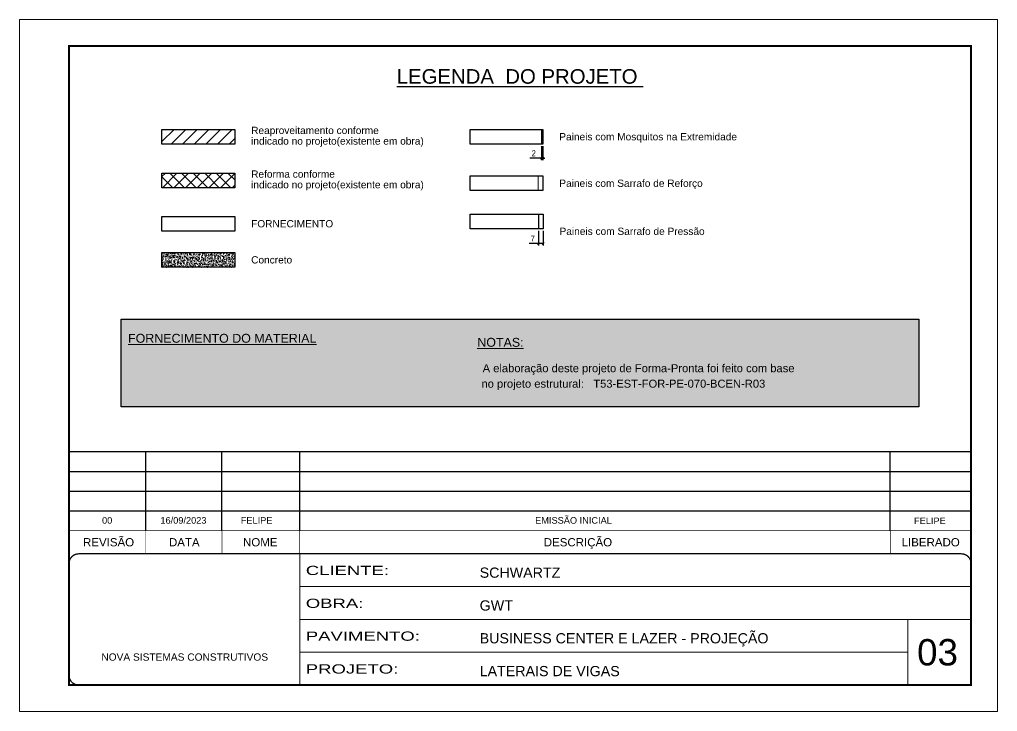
# Model space of a CAD drawing. Extents: x 13154 to 22413, y 1253 to 30260.
# Drawn here: x 16338 to 17823, y 28819 to 29869 of the extents above; entities that cross this region are included whole.
import ezdxf
from ezdxf.enums import TextEntityAlignment as Align

# ---------------------------------------------------------------- set-up
doc = ezdxf.new("R2010")
doc.units = 0
for name, pattern in [('CONTINUO', [0]), ('DASHED', [0.75, 0.5, -0.25]), ('HIDDEN', [0.375, 0.25, -0.125])]:
    doc.linetypes.add(name, pattern=pattern)
for name, color, linetype, lineweight in [('CARIMBO', 255, 'Continuous', 9), ('Folhas', 255, 'Continuous', 9), ('Hachura', 251, 'Continuous', 9), ('SARRAFO DE PRESSAO', 251, 'DASHED', 9)]:
    doc.layers.add(name, color=color, linetype=linetype, lineweight=lineweight)
for name, color, linetype in [('COTA', 241, 'Continuous'), ('cotas', 4, 'Continuous'), ('Painéis', 200, 'Continuous'), ('SARR_2.2x7', 40, 'Continuous')]:
    doc.layers.add(name, color=color, linetype=linetype)
doc.layers.add('Demarcação 2', color=7, linetype='Continuous', lineweight=9, true_color=0xe0e0e0)
doc.styles.add('ARIAL', font='arial.ttf')
doc.styles.add('COTA TECNICA-50', font='techl___.ttf', dxfattribs={"height": 9})
doc.styles.add('Tecnologia', font='')
doc.styles.get('Tecnologia').set_extended_font_data('Forgotten Futurist')
doc.dimstyles.new('COTA PAINEL-50', dxfattribs={"dimtxt": 9, "dimasz": 3, "dimexe": 3, "dimexo": 3, "dimgap": 3, "dimtad": 1, "dimdec": 1, "dimzin": 12, "dimdsep": 46, "dimtxsty": 'COTA TECNICA-50', "dimblk1": 'OBLIQUE', "dimblk2": 'OBLIQUE', "dimsah": 1, "dimcen": 0.9, "dimclrd": 4, "dimclre": 4, "dimclrt": 240, "dimadec": 1, "dimazin": 3, "dimtfac": 1, "dimtdec": 1, "dimtmove": 0, "dimatfit": 3, "dimfxl": 1, "dimtolj": 1, "dimtzin": 12, "dimarcsym": 0})

# ---------------------------------------------------------------- blocks, each defined once
blk = doc.blocks.new('_Oblique')
at = {"color": 0, "linetype": 'ByBlock', "lineweight": -2}
blk.add_line((-0.5, -0.5), (0.5, 0.5), dxfattribs=at)
blk = doc.blocks.new('*D653')
at = {"layer": 'cotas', "color": 4, "lineweight": -2, "transparency": 16777216}
for p, q in [((17130.5, 29677.2), (17130.5, 29655.8)), ((17132.5, 29677.2), (17132.5, 29655.8)), ((17130.5, 29658.8), (17113, 29658.8)), ((17132.5, 29658.8), (17130.5, 29658.8)), ((17132.5, 29658.8), (17135.5, 29658.8))]:
    blk.add_line(p, q, dxfattribs=at)
at = {"layer": 'Defpoints', "color": 0, "transparency": 16777216}
for p in [(17130.5, 29680.2), (17132.5, 29680.2), (17130.5, 29658.8)]:
    blk.add_point(p, dxfattribs=at)
at = {"layer": 'cotas', "color": 4, "lineweight": -2, "transparency": 16777216, "xscale": 3, "yscale": 3, "zscale": 3}
blk.add_blockref('_Oblique', (17130.5, 29658.8), dxfattribs=at)
at = {"layer": 'cotas', "color": 4, "lineweight": -2, "transparency": 16777216, "xscale": 3, "yscale": 3, "zscale": 3, "rotation": 180}
blk.add_blockref('_Oblique', (17132.5, 29658.8), dxfattribs=at)
at = {"layer": 'cotas', "color": 240, "transparency": 16777216, "insert": (17118.8, 29666.3), "char_height": 9, "attachment_point": 5, "style": 'COTA TECNICA-50'}
blk.add_mtext('\\A1;2', dxfattribs=at)
blk = doc.blocks.new('*D654')
at = {"layer": 'cotas', "color": 4, "lineweight": -2, "transparency": 16777216}
for p, q in [((17125.9, 29548.8), (17125.9, 29526.3)), ((17132.9, 29548.8), (17132.9, 29526.3)), ((17125.9, 29529.3), (17111.7, 29529.3)), ((17132.9, 29529.3), (17125.9, 29529.3))]:
    blk.add_line(p, q, dxfattribs=at)
at = {"layer": 'Defpoints', "color": 0, "transparency": 16777216}
for p in [(17125.9, 29551.8), (17132.9, 29551.8), (17125.9, 29529.3)]:
    blk.add_point(p, dxfattribs=at)
at = {"layer": 'cotas', "color": 4, "lineweight": -2, "transparency": 16777216, "xscale": 3, "yscale": 3, "zscale": 3, "rotation": 180}
blk.add_blockref('_Oblique', (17125.9, 29529.3), dxfattribs=at)
at = {"layer": 'cotas', "color": 4, "lineweight": -2, "transparency": 16777216, "xscale": 3, "yscale": 3, "zscale": 3}
blk.add_blockref('_Oblique', (17132.9, 29529.3), dxfattribs=at)
at = {"layer": 'cotas', "color": 240, "transparency": 16777216, "insert": (17117.3, 29536.9), "char_height": 9, "attachment_point": 5, "style": 'COTA TECNICA-50'}
blk.add_mtext('\\A1;7', dxfattribs=at)
blk = doc.blocks.new('9999999999')
at = {"color": 30, "linetype": 'CONTINUO'}
for p, q in [((98564.6, 34230.2), (98564.6, 34429.4)), ((98564.6, 34379.6), (99584, 34379.6)), ((98564.6, 34329.8), (99488, 34329.8)), ((99584, 34329.8), (99488, 34329.8)), ((99488, 34329.8), (99488, 34230.2)), ((98564.6, 34280), (99488, 34280))]:
    blk.add_line(p, q, dxfattribs=at)
at = {"color": 30, "linetype": 'CONTINUO', "const_width": 2}
blk.add_lwpolyline([(99584, 34230.2), (99584, 34414.4, 0.414214), (99569, 34429.4), (98229, 34429.4, 0.414214), (98214, 34414.4), (98214, 34245.2, 0.414214), (98229, 34230.2), (99584, 34230.2)], format="xyb", dxfattribs=at)
at = {"layer": 'Folhas'}
blk.add_lwpolyline([(98139, 34190.2), (99624, 34190.2), (99624, 35240.2), (98139, 35240.2)], close=True, dxfattribs=at)
at = {"layer": 'Folhas', "color": 30, "const_width": 3}
blk.add_lwpolyline([(98214, 34230.2), (99584, 34230.2), (99584, 35200.2), (98214, 35200.2)], close=True, dxfattribs=at)
at = {"color": 7, "linetype": 'Continuous', "ltscale": 5, "style": 'ARIAL'}
for s, height, p in [('SCHWARTZ', 15.48, (98837.7, 34393.1)), ('GWT', 15.48, (98837.7, 34343.3)), ('BUSINESS CENTER E LAZER - PROJEÇÃO', 15.483, (98837.7, 34293.5)), ('NOVA SISTEMAS CONSTRUTIVOS', 11.059, (98263.2, 34267.2)), ('LATERAIS DE VIGAS', 15.483, (98837.7, 34243.7))]:
    blk.add_text(s, height=height, dxfattribs=at).set_placement(p)
at = {"layer": 'Folhas', "color": 7, "style": 'Tecnologia', "width": 1.5}
for s, p in [('CLIENTE:', (98573.7, 34397.2)), ('OBRA:', (98573.7, 34347.3)), ('PAVIMENTO:', (98573.7, 34297.5)), ('PROJETO:', (98573.7, 34247.7))]:
    blk.add_text(s, height=14, dxfattribs=at).set_placement(p)

msp = doc.modelspace()

# ---------------------------------------------------------------- hatches: boundary and pattern name
at = {"layer": 'COTA', "linetype": 'ByBlock'}
h = msp.add_hatch(dxfattribs=at)
h.set_pattern_fill('AR-CONC', color=256, scale=0.9, style=0)
h.set_pattern_definition([(50, (-81801.0986, -5371.0305), (6.45534164, -0.56476921), [0.675, -7.425]), (355, (-81801.0986, -5371.0305), (-1.248762, 6.7697292), [0.54, -5.94]), (100.4514445, (-81800.561, -5371.0776), (5.20657962, 6.20495992), [0.57366173, -6.310279]), (46.1842, (-81801.099, -5369.2305), (9.605172, -1.4896735), [1.0125, -11.1375]), (96.635635, (-81800.298, -5369.355), (8.4119575, 8.7670674), [0.8604931, -9.4654238]), (351.184164, (-81801.099, -5369.231), (8.4119575, 8.7670674), [0.81, -8.91]), (21, (-81800.1986, -5369.6805), (5.37216347, -3.62357002), [0.675, -7.425]), (326, (-81800.1986, -5369.6805), (2.189838, 6.5263504), [0.54, -5.94]), (71.451445, (-81799.751, -5369.9825), (7.5620014, 2.90278038), [0.5736617, -6.310279]), (37.5, (-81801.0986, -5371.0305), (0.1094387, 2.996044684), [0, -5.868, 0, -6.03, 0, -5.9625]), (7.5, (-81801.0986, -5371.0305), (2.36762584, 3.54970541), [0, -3.438, 0, -5.733, 0, -2.2725]), (327.5, (-81803.1056, -5371.0305), (4.804401926, -0.202993846), [0, -2.25, 0, -7.02, 0, -9.315]), (317.5, (-81804.0056, -5371.0305), (5.24867552, 0.90094484), [0, -2.925, 0, -4.662, 0, -6.615])])
h.paths.add_polyline_path([(16664.55, 29493.4), (16664.55, 29515.65), (16553.98, 29515.65), (16553.98, 29493.4)])
at = {"layer": 'Demarcação 2'}
h = msp.add_hatch(color=8, dxfattribs=at)
h.set_gradient(color1=(112, 112, 112), one_color=1, tint=1, name='SPHERICAL')
h.paths.add_polyline_path([(16492.31, 29414.58), (17703.57, 29414.58), (17703.57, 29281.57), (16492.31, 29281.57)])
at = {"layer": 'Hachura', "linetype": 'ByBlock'}
h = msp.add_hatch(dxfattribs=at)
h.set_pattern_fill('ANSI31', color=256, scale=100)
h.set_pattern_definition([(45, (-100596.149, -5371.03), (-8.8388348, 8.8388348), [])])
h.paths.add_polyline_path([(16664.55, 29702.5), (16553.98, 29702.5), (16553.98, 29680.24), (16664.55, 29680.24)])
h = msp.add_hatch(dxfattribs=at)
h.set_pattern_fill('ANSI37', color=256, scale=100)
h.set_pattern_definition([(45, (-100596.149, -5371.03), (-8.8388348, 8.8388348), []), (135, (-100596.149, -5371.03), (-8.8388348, -8.8388348), [])])
h.paths.add_polyline_path([(16664.55, 29636.26), (16553.98, 29636.26), (16553.98, 29614.01), (16664.55, 29614.01)])

# ---------------------------------------------------------------- linework, layer by layer
at = {"color": 30}
for p, q in [((16412.88, 29213.42), (17782.88, 29213.42)), ((16529.64, 29093.42), (16529.64, 29213.42)), ((16645.3, 29093.42), (16645.3, 29213.42)), ((16763.46, 29093.42), (16763.46, 29213.42)), ((17660.22, 29093.42), (17660.22, 29213.42)), ((16412.88, 29183.42), (17782.88, 29183.42)), ((16412.88, 29153.42), (17782.88, 29153.42)), ((16412.88, 29123.42), (17782.88, 29123.42))]:
    msp.add_line(p, q, dxfattribs=at)
msp.add_lwpolyline([(16492.31, 29414.58), (17703.57, 29414.58), (17703.57, 29281.57), (16492.31, 29281.57)], close=True, dxfattribs=at)
at = {"color": 30, "const_width": 1}
for points in [[(16412.88, 29093.42), (17782.88, 29093.42)], [(16529.64, 29093.42), (16529.64, 29058.42)], [(16645.3, 29093.42), (16645.3, 29058.42)], [(16763.46, 29093.42), (16763.46, 29058.42)], [(17660.22, 29093.42), (17660.22, 29058.42)]]:
    msp.add_lwpolyline(points, dxfattribs=at)
at = {"layer": 'COTA', "linetype": 'ByBlock'}
msp.add_lwpolyline([(16553.98, 29515.65), (16664.55, 29515.65), (16664.55, 29493.4), (16553.98, 29493.4)], close=True, dxfattribs=at)
at = {"layer": 'Painéis'}
msp.add_line((17130.52, 29702.5), (17130.52, 29680.24), dxfattribs=at)
for points in [[(16553.98, 29702.5), (16664.55, 29702.5), (16664.55, 29680.24), (16553.98, 29680.24)], [(17021.95, 29702.5), (17132.52, 29702.5), (17132.52, 29680.24), (17021.95, 29680.24)], [(16553.98, 29636.26), (16664.55, 29636.26), (16664.55, 29614.01), (16553.98, 29614.01)], [(17021.95, 29631.9), (17132.52, 29631.9), (17132.52, 29609.64), (17021.95, 29609.64)], [(16553.98, 29570.46), (16664.55, 29570.46), (16664.55, 29548.21), (16553.98, 29548.21)], [(17022.31, 29574.07), (17132.88, 29574.07), (17132.88, 29551.81), (17022.31, 29551.81)]]:
    msp.add_lwpolyline(points, close=True, dxfattribs=at)
at = {"layer": 'SARR_2.2x7', "linetype": 'HIDDEN'}
msp.add_line((17125.88, 29574.07), (17125.88, 29551.81), dxfattribs=at)
at = {"layer": 'SARRAFO DE PRESSAO'}
for p, q in [((17125.52, 29631.9), (17129.02, 29631.9)), ((17125.52, 29631.9), (17125.52, 29609.64)), ((17132.52, 29631.9), (17129.02, 29631.9)), ((17132.52, 29631.9), (17132.52, 29609.64)), ((17125.52, 29609.64), (17129.02, 29609.64)), ((17132.52, 29609.64), (17129.02, 29609.64))]:
    msp.add_line(p, q, dxfattribs=at)

# ---------------------------------------------------------------- block references
at = {"layer": 'SARRAFO DE PRESSAO', "color": 6, "linetype": 'ByBlock'}
msp.add_blockref('9999999999', (-81801.1, -5371.03), dxfattribs=at)

# ---------------------------------------------------------------- texts
at = {"color": 0, "linetype": 'Continuous', "ltscale": 5, "style": 'ARIAL'}
msp.add_text('%%ULEGENDA  DO PROJETO ', height=22.1184, dxfattribs=at).set_placement((17097.79, 29771.85), align=Align.CENTER)
at = {"style": 'ARIAL'}
for s, p in [('REVISÃO', (16473.06, 29075.92)), ('DATA', (16588.04, 29075.92)), ('NOME', (16703.4, 29075.92)), ('DESCRIÇÃO', (17185.85, 29075.92)), ('LIBERADO', (17721.52, 29075.92))]:
    msp.add_text(s, height=12.5, dxfattribs=at).set_placement(p, align=Align.MIDDLE_CENTER)
at = {"layer": 'CARIMBO', "style": 'ARIAL'}
for s, p in [('Reaproveitamento conforme ', (16689.55, 29700.95)), ('indicado no projeto(existente em obra)', (16689.55, 29684.86)), ('Paineis com Mosquitos na Extremidade', (17157.52, 29691.37)), ('Reforma conforme ', (16689.55, 29634.71)), ('Paineis com Sarrafo de Reforço', (17157.52, 29620.77)), ('indicado no projeto(existente em obra)', (16689.55, 29618.62)), ('FORNECIMENTO', (16689.55, 29559.33)), ('Paineis com Sarrafo de Pressão', (17157.88, 29547.88)), ('Concreto', (16689.55, 29504.53))]:
    msp.add_text(s, height=11, dxfattribs=at).set_placement(p, align=Align.MIDDLE_LEFT)
at = {"layer": 'CARIMBO', "color": 5, "style": 'ARIAL'}
for s, height, p in [('%%UFORNECIMENTO DO MATERIAL', 13.5, (16502.65, 29378.71)), ('%%UNOTAS:', 13.5, (17033.05, 29372.59)), ('  A elaboração deste projeto de Forma-Pronta foi feito com base', 12.15, (17031.69, 29333.99)), ('  no projeto estrutural:', 12.15, (17029.87, 29310.5))]:
    msp.add_text(s, height=height, dxfattribs=at).set_placement(p)
at = {"layer": 'CARIMBO', "color": 1, "style": 'ARIAL'}
msp.add_text('T53-EST-FOR-PE-070-BCEN-R03 ', height=12.15, dxfattribs=at).set_placement((17209.1, 29310.5))
at = {"layer": 'CARIMBO', "style": 'ARIAL'}
for s, p in [('00', (16463.15, 29104.1)), ('16/09/2023', (16551.79, 29104.1)), ('FELIPE', (16673.83, 29104.1)), ('EMISSÃO INICIAL', (17120.88, 29104.1))]:
    msp.add_text(s, height=10, dxfattribs=at).set_placement(p)
at = {"layer": 'CARIMBO', "color": 7, "style": 'ARIAL'}
msp.add_text('03', height=40, dxfattribs=at).set_placement((17700.79, 28888.97))
at = {"layer": 'CARIMBO', "style": 'ARIAL'}
msp.add_attdef('FELIPE', text='', height=10, dxfattribs=at).set_placement((17720.23, 29108.42), align=Align.MIDDLE_CENTER)

# ---------------------------------------------------------------- dimensions: what is measured, and where the dimension line sits
at = {"layer": 'cotas'}
for base, p1, p2, picture, middle in [((17130.52, 29658.83), (17132.52, 29680.24), (17130.52, 29680.24), '*D653', (17118.77, 29666.33)), ((17125.88, 29529.33), (17132.88, 29551.81), (17125.88, 29551.81), '*D654', (17117.3, 29536.9))]:
    dim = msp.add_linear_dim(base=base, p1=p1, p2=p2, dimstyle='COTA PAINEL-50', dxfattribs=at)
    dim.commit()
    dim.dimension.update_dxf_attribs({"geometry": picture, "text_midpoint": middle})

doc.saveas('drawing.dxf')
